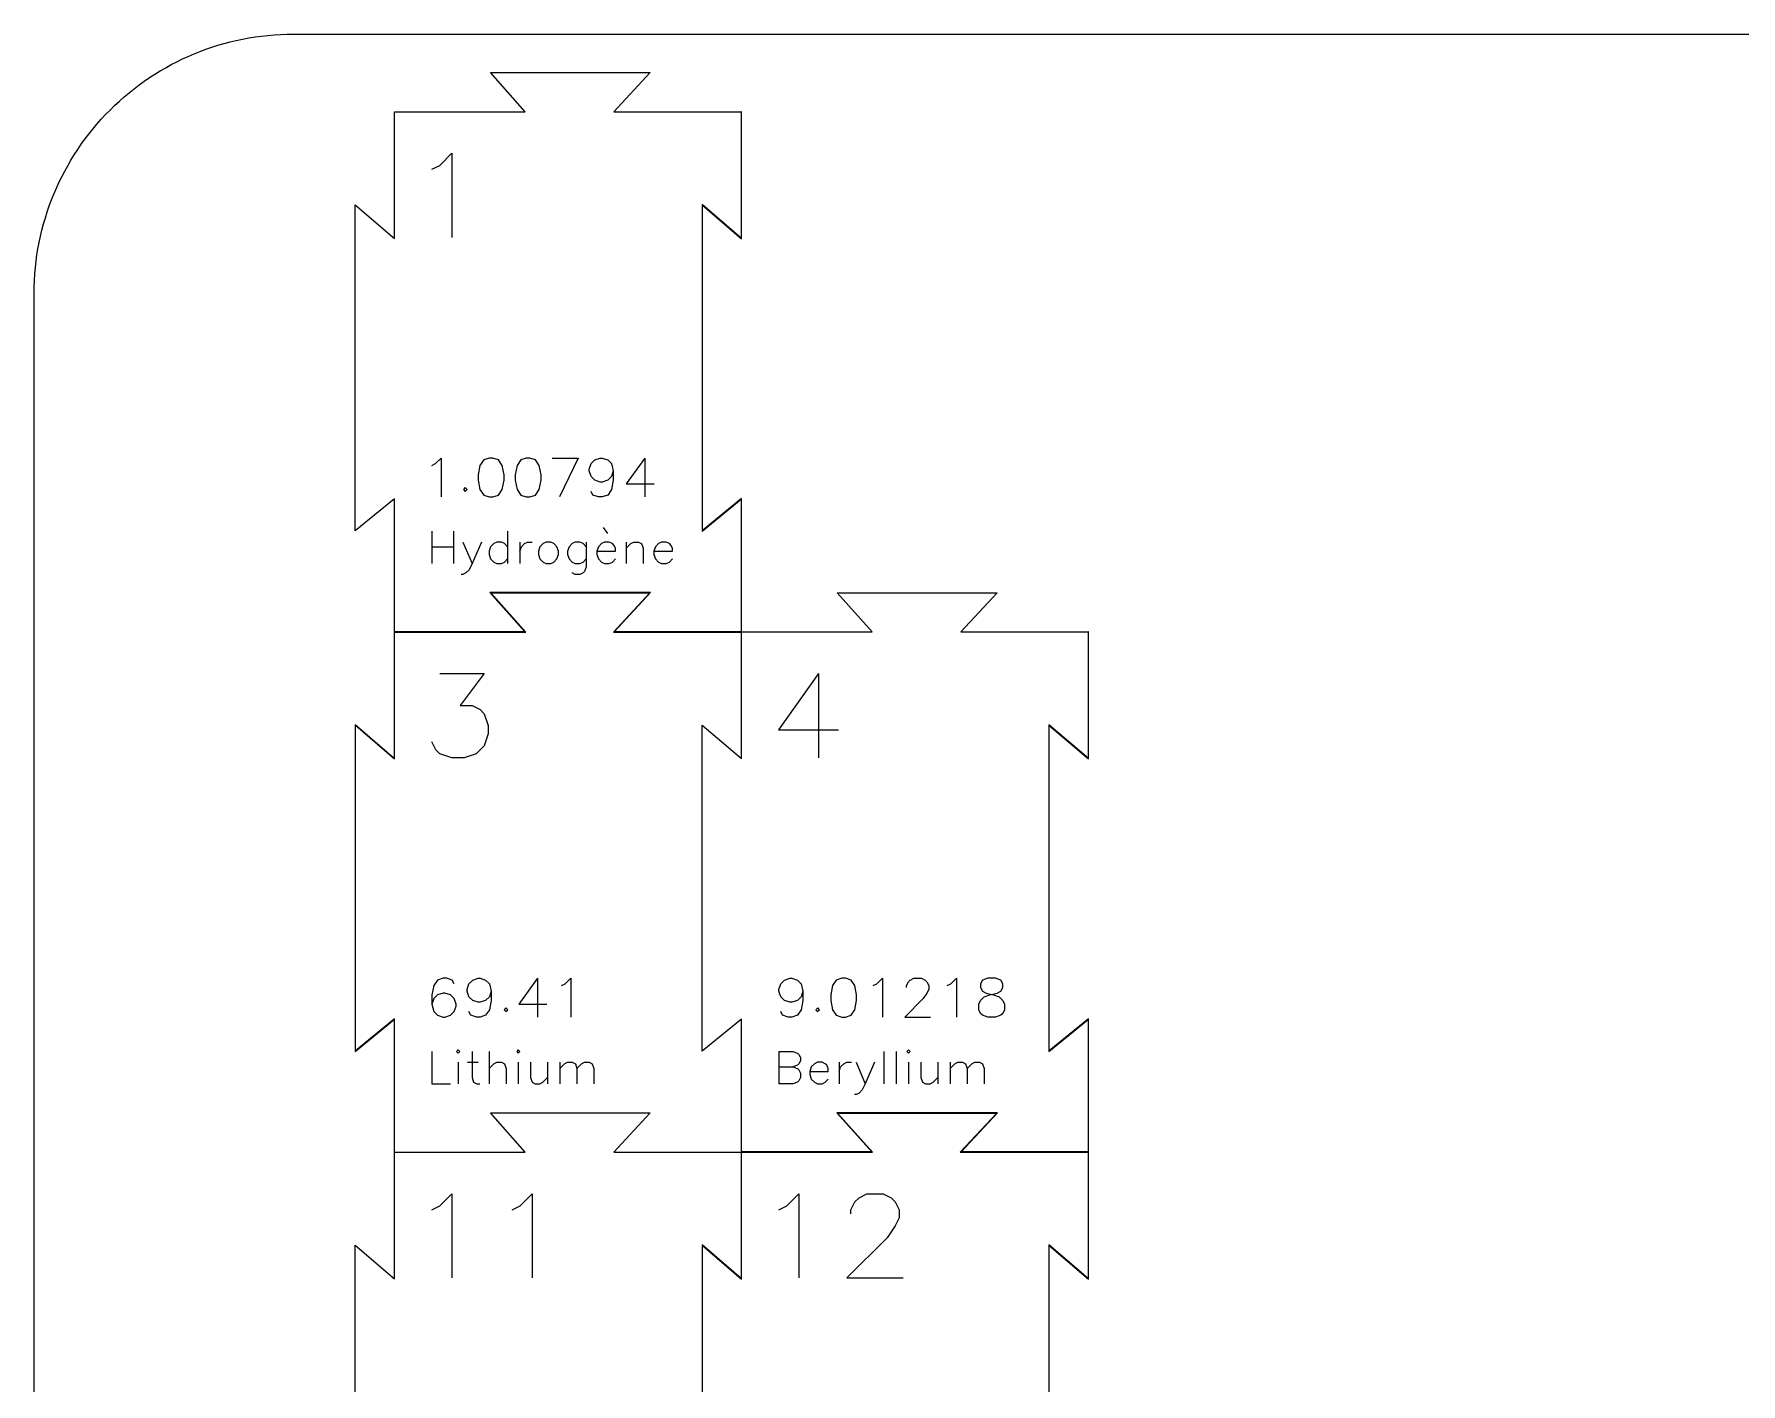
# Model space of a CAD drawing. Extents: x 0 to 297, y 0 to 210.
# Drawn here: x 0.1 to 73.2, y 152.1 to 209.9 of the extents above; entities that cross this region are included whole.
import ezdxf

# ---------------------------------------------------------------- set-up
doc = ezdxf.new("R2010")
doc.units = 0
doc.layers.get('0').update_dxf_attribs({"linetype": 'CONTINUOUS'})

msp = doc.modelspace()

# ---------------------------------------------------------------- linework, layer by layer
at = {"color": 1}
for p, q in [((11.161091, 209.95), (285.83898, 209.95)), ((11.161091, 209.95), (11.161091, 209.95)), ((21.104039, 206.623652), (19.606266, 208.302486)), ((19.606266, 208.302486), (26.460068, 208.302486)), ((26.460068, 208.302486), (24.898165, 206.623652)), ((17.501838, 206.623652), (21.104039, 206.623652)), ((24.898165, 206.623652), (26.693283, 206.623652)), ((30.358311, 206.623652), (30.358311, 203.922598)), ((30.373068, 206.623652), (30.358311, 206.623652)), ((30.373068, 203.922598), (30.373068, 206.623652)), ((15.494, 201.191636), (15.494, 203.922621)), ((30.358311, 203.922598), (30.358311, 201.207608)), ((30.373068, 201.175638), (30.373068, 203.922598)), ((13.815176, 188.646813), (13.815176, 202.63028)), ((13.815176, 202.63028), (15.494, 201.191636)), ((30.358311, 201.207608), (28.679487, 202.646258)), ((28.679487, 202.646258), (28.679487, 188.631107)), ((28.694244, 188.662258), (28.694244, 202.614288)), ((28.694244, 202.614288), (30.373068, 201.175638)), ((0.05, 11.161079), (0.05, 198.838909)), ((15.494, 190.018025), (13.815176, 188.646813)), ((15.494, 187.174668), (15.494, 190.018025)), ((28.679487, 188.631107), (30.358311, 190.003358)), ((30.373068, 190.033688), (28.694244, 188.662258)), ((30.358311, 190.003358), (30.358311, 187.174424)), ((30.373068, 187.174424), (30.373068, 190.033688)), ((30.358311, 187.174424), (30.358311, 184.315979)), ((30.373068, 184.315979), (30.373068, 187.174424)), ((19.589411, 186.002191), (21.087893, 184.323357)), ((26.476851, 186.002191), (19.589411, 186.002191)), ((21.120682, 184.3086), (19.622201, 185.987434)), ((19.622201, 185.987434), (26.442422, 185.987434)), ((26.442422, 185.987434), (24.880821, 184.3086)), ((24.91525, 184.323357), (26.476851, 186.002191)), ((35.976268, 184.316367), (34.478496, 185.9952)), ((34.478496, 185.9952), (41.332297, 185.9952)), ((41.332297, 185.9952), (39.770395, 184.316367)), ((15.489082, 184.316367), (15.489082, 181.615313)), ((15.498918, 184.316367), (15.489082, 184.316367)), ((17.501539, 184.323357), (15.494, 184.323357)), ((15.494, 184.323357), (15.494, 184.3086)), ((15.494, 184.3086), (17.501539, 184.3086)), ((15.498918, 181.615313), (15.498918, 184.316367)), ((21.087893, 184.323357), (17.501539, 184.323357)), ((17.501539, 184.3086), (21.120682, 184.3086)), ((24.880821, 184.3086), (26.693262, 184.3086)), ((26.693262, 184.323357), (24.91525, 184.323357)), ((28.508982, 184.323357), (26.693262, 184.323357)), ((26.693262, 184.3086), (28.508982, 184.3086)), ((30.365688, 184.323357), (28.508982, 184.323357)), ((28.508982, 184.3086), (30.365688, 184.3086)), ((30.358311, 184.315979), (30.373068, 184.315979)), ((30.365688, 184.3086), (30.365688, 184.323357)), ((32.374067, 184.316367), (35.976268, 184.316367)), ((39.770395, 184.316367), (41.565512, 184.316367)), ((45.23054, 184.316367), (45.23054, 181.615313)), ((45.245297, 184.316367), (45.23054, 184.316367)), ((45.245297, 181.615313), (45.245297, 184.316367)), ((15.489082, 181.615313), (15.489082, 178.895404)), ((15.498918, 178.874091), (15.498918, 181.615313)), ((30.366229, 178.884351), (30.366229, 181.615336)), ((45.23054, 181.615313), (45.23054, 178.900323)), ((45.245297, 178.868353), (45.245297, 181.615313)), ((15.489082, 178.895404), (13.810258, 180.333234)), ((13.810258, 180.333234), (13.810258, 166.32956)), ((13.820095, 166.350054), (13.820095, 180.311921)), ((13.820095, 180.311921), (15.498918, 178.874091)), ((28.687406, 166.339527), (28.687406, 180.322995)), ((28.687406, 180.322995), (30.366229, 178.884351)), ((45.23054, 178.900323), (43.551716, 180.338972)), ((43.551716, 180.338972), (43.551716, 166.323822)), ((43.566473, 166.354972), (43.566473, 180.307002)), ((43.566473, 180.307002), (45.245297, 178.868353)), ((13.810258, 166.32956), (15.489082, 167.700171)), ((15.498918, 167.720665), (13.820095, 166.350054)), ((15.489082, 167.700171), (15.489082, 164.867138)), ((15.498918, 164.867138), (15.498918, 167.720665)), ((30.366229, 167.71074), (28.687406, 166.339527)), ((30.366229, 164.867383), (30.366229, 167.71074)), ((43.551716, 166.323822), (45.23054, 167.696073)), ((45.245297, 167.726403), (43.566473, 166.354972)), ((45.23054, 167.696073), (45.23054, 164.867138)), ((45.245297, 164.867138), (45.245297, 167.726403)), ((15.489082, 164.867138), (15.489082, 162.008694)), ((15.498918, 162.008694), (15.498918, 164.867138)), ((45.23054, 164.867138), (45.23054, 162.008694)), ((45.245297, 162.008694), (45.245297, 164.867138)), ((21.104039, 162.009081), (19.606266, 163.687915)), ((19.606266, 163.687915), (26.460068, 163.687915)), ((26.460068, 163.687915), (24.898165, 162.009081)), ((34.461641, 163.694906), (35.960122, 162.016072)), ((41.34908, 163.694906), (34.461641, 163.694906)), ((35.992911, 162.001315), (34.49443, 163.680149)), ((34.49443, 163.680149), (41.314651, 163.680149)), ((41.314651, 163.680149), (39.75305, 162.001315)), ((39.787479, 162.016072), (41.34908, 163.694906)), ((15.489082, 162.008694), (15.498918, 162.008694)), ((17.501838, 162.009081), (21.104039, 162.009081)), ((24.898165, 162.009081), (26.693283, 162.009081)), ((30.358311, 162.009081), (30.358311, 159.308027)), ((30.373068, 162.009081), (30.358311, 162.009081)), ((32.373768, 162.016072), (30.366229, 162.016072)), ((30.366229, 162.016072), (30.366229, 162.001315)), ((30.366229, 162.001315), (32.373768, 162.001315)), ((30.373068, 159.308027), (30.373068, 162.009081)), ((35.960122, 162.016072), (32.373768, 162.016072)), ((32.373768, 162.001315), (35.992911, 162.001315)), ((39.75305, 162.001315), (41.565491, 162.001315)), ((41.565491, 162.016072), (39.787479, 162.016072)), ((43.381211, 162.016072), (41.565491, 162.016072)), ((41.565491, 162.001315), (43.381211, 162.001315)), ((45.237917, 162.016072), (43.381211, 162.016072)), ((43.381211, 162.001315), (45.237917, 162.001315)), ((45.23054, 162.009081), (45.23054, 159.308027)), ((45.245297, 162.009081), (45.23054, 162.009081)), ((45.23054, 162.008694), (45.245297, 162.008694)), ((45.237917, 162.001315), (45.237917, 162.016072)), ((45.245297, 159.308027), (45.245297, 162.009081)), ((15.494, 156.577066), (15.494, 159.30805)), ((30.358311, 159.308027), (30.358311, 156.593038)), ((30.373068, 156.561068), (30.373068, 159.308027)), ((45.23054, 159.308027), (45.23054, 156.593038)), ((45.245297, 156.561068), (45.245297, 159.308027)), ((30.358311, 156.593038), (28.679487, 158.031687)), ((28.679487, 158.031687), (28.679487, 144.016537)), ((45.23054, 156.593038), (43.551716, 158.031687)), ((43.551716, 158.031687), (43.551716, 144.016537)), ((13.815176, 144.032242), (13.815176, 158.015709)), ((13.815176, 158.015709), (15.494, 156.577066)), ((28.694244, 144.047687), (28.694244, 157.999717)), ((28.694244, 157.999717), (30.373068, 156.561068)), ((43.566473, 144.047687), (43.566473, 157.999717)), ((43.566473, 157.999717), (45.245297, 156.561068))]:
    msp.add_line(p, q, dxfattribs=at)
at = {"color": 5}
for p, q in [((17.102875, 204.153667), (17.441158, 204.32281)), ((17.441158, 204.32281), (17.959495, 204.84115)), ((17.959495, 204.84115), (17.959495, 201.229138)), ((17.259015, 191.534123), (17.498248, 191.773357)), ((17.498248, 191.773357), (17.498248, 190.106274)), ((19.323968, 191.692773), (19.162801, 191.456057)), ((19.560682, 191.773357), (19.323968, 191.692773)), ((19.719331, 191.773357), (19.560682, 191.773357)), ((19.958564, 191.692773), (19.719331, 191.773357)), ((20.114694, 191.456057), (19.958564, 191.692773)), ((20.910457, 191.692773), (20.749289, 191.456057)), ((21.147171, 191.773357), (20.910457, 191.692773)), ((21.305819, 191.773357), (21.147171, 191.773357)), ((21.545052, 191.692773), (21.305819, 191.773357)), ((21.701182, 191.456057), (21.545052, 191.692773)), ((22.257712, 191.773357), (23.368254, 191.773357)), ((23.368254, 191.773357), (22.57501, 190.106274)), ((23.922266, 191.534123), (24.083433, 191.692773)), ((24.083433, 191.692773), (24.320147, 191.773357)), ((24.320147, 191.773357), (24.400731, 191.773357)), ((24.400731, 191.773357), (24.637445, 191.692773)), ((24.637445, 191.692773), (24.796094, 191.534123)), ((26.223933, 191.773357), (25.430689, 190.66029)), ((26.223933, 191.773357), (26.223933, 190.106274)), ((17.102885, 191.456057), (17.259015, 191.534123)), ((19.162801, 191.456057), (19.084736, 191.058173)), ((19.084736, 191.058173), (19.084736, 190.821458)), ((20.195278, 191.058173), (20.114694, 191.456057)), ((20.195278, 190.821458), (20.195278, 191.058173)), ((20.749289, 191.456057), (20.671224, 191.058173)), ((20.671224, 191.058173), (20.671224, 190.821458)), ((21.781766, 191.058173), (21.701182, 191.456057)), ((21.781766, 190.821458), (21.781766, 191.058173)), ((23.844201, 191.294889), (23.922266, 191.534123)), ((23.844201, 191.216823), (23.844201, 191.294889)), ((23.922266, 190.977589), (23.844201, 191.216823)), ((24.083433, 190.821458), (23.922266, 190.977589)), ((24.796094, 190.977589), (24.637445, 190.821458)), ((24.796094, 191.534123), (24.874159, 191.216823)), ((24.874159, 191.216823), (24.796094, 190.977589)), ((24.874159, 191.216823), (24.874159, 190.821458)), ((18.528206, 190.504158), (18.450141, 190.423574)), ((18.450141, 190.423574), (18.528206, 190.344249)), ((18.608789, 190.423574), (18.528206, 190.504158)), ((18.528206, 190.344249), (18.608789, 190.423574)), ((19.084736, 190.821458), (19.162801, 190.423574)), ((19.162801, 190.423574), (19.323968, 190.185599)), ((19.958564, 190.185599), (20.114694, 190.423574)), ((20.114694, 190.423574), (20.195278, 190.821458)), ((20.671224, 190.821458), (20.749289, 190.423574)), ((20.749289, 190.423574), (20.910457, 190.185599)), ((21.545052, 190.185599), (21.701182, 190.423574)), ((21.701182, 190.423574), (21.781766, 190.821458)), ((24.00285, 190.185599), (23.922266, 190.344249)), ((24.320147, 190.740874), (24.083433, 190.821458)), ((24.400731, 190.740874), (24.320147, 190.740874)), ((24.637445, 190.821458), (24.400731, 190.740874)), ((24.796094, 190.423574), (24.637445, 190.185599)), ((24.874159, 190.821458), (24.796094, 190.423574)), ((25.430689, 190.66029), (26.621814, 190.66029)), ((19.323968, 190.185599), (19.560682, 190.106274)), ((19.560682, 190.106274), (19.719331, 190.106274)), ((19.719331, 190.106274), (19.958564, 190.185599)), ((20.910457, 190.185599), (21.147171, 190.106274)), ((21.147171, 190.106274), (21.305819, 190.106274)), ((21.305819, 190.106274), (21.545052, 190.185599)), ((24.239564, 190.106274), (24.00285, 190.185599)), ((24.400731, 190.106274), (24.239564, 190.106274)), ((24.637445, 190.185599), (24.400731, 190.106274)), ((24.439299, 188.798085), (24.630265, 188.539964)), ((17.10284, 188.634398), (17.10284, 187.245163)), ((18.03039, 188.634398), (18.03039, 187.245163)), ((18.427012, 188.17062), (18.821536, 187.245163)), ((19.220256, 188.17062), (18.821536, 187.245163)), ((19.749086, 188.105566), (19.61478, 187.971259)), ((19.879195, 188.17062), (19.749086, 188.105566)), ((20.078555, 188.17062), (19.879195, 188.17062)), ((20.210762, 188.105566), (20.078555, 188.17062)), ((20.34297, 187.971259), (20.210762, 188.105566)), ((20.34297, 188.634398), (20.34297, 187.245163)), ((20.869701, 188.17062), (20.869701, 187.245163)), ((20.936854, 187.971259), (21.069061, 188.105566)), ((21.069061, 188.105566), (21.201268, 188.17062)), ((21.201268, 188.17062), (21.39853, 188.17062)), ((21.864404, 188.105566), (21.730098, 187.971259)), ((21.994512, 188.17062), (21.864404, 188.105566)), ((22.193873, 188.17062), (21.994512, 188.17062)), ((22.32608, 188.105566), (22.193873, 188.17062)), ((22.458287, 187.971259), (22.32608, 188.105566)), ((23.119324, 188.105566), (22.985018, 187.971259)), ((23.249433, 188.17062), (23.119324, 188.105566)), ((23.448793, 188.17062), (23.249433, 188.17062)), ((23.581001, 188.105566), (23.448793, 188.17062)), ((23.713208, 187.971259), (23.581001, 188.105566)), ((23.713208, 188.17062), (23.713208, 187.112955)), ((24.374245, 188.105566), (24.239939, 187.971259)), ((24.504354, 188.17062), (24.374245, 188.105566)), ((24.703714, 188.17062), (24.504354, 188.17062)), ((24.835921, 188.105566), (24.703714, 188.17062)), ((24.903074, 188.038412), (24.835921, 188.105566)), ((24.968129, 187.906204), (24.903074, 188.038412)), ((25.429805, 188.17062), (25.429805, 187.245163)), ((25.429805, 187.906204), (25.629165, 188.105566)), ((25.629165, 188.105566), (25.761373, 188.17062)), ((25.761373, 188.17062), (25.958635, 188.17062)), ((25.958635, 188.17062), (26.09294, 188.105566)), ((26.09294, 188.105566), (26.157995, 187.906204)), ((26.819032, 188.105566), (26.684726, 187.971259)), ((26.94914, 188.17062), (26.819032, 188.105566)), ((27.148501, 188.17062), (26.94914, 188.17062)), ((27.280708, 188.105566), (27.148501, 188.17062)), ((27.347861, 188.038412), (27.280708, 188.105566)), ((27.412915, 187.906204), (27.347861, 188.038412)), ((17.10284, 187.971259), (18.03039, 187.971259)), ((19.61478, 187.971259), (19.549726, 187.773996)), ((19.549726, 187.773996), (19.549726, 187.641788)), ((19.549726, 187.641788), (19.61478, 187.443475)), ((19.61478, 187.443475), (19.749086, 187.311267)), ((19.749086, 187.311267), (19.879195, 187.245163)), ((20.078555, 187.245163), (20.210762, 187.311267)), ((20.210762, 187.311267), (20.34297, 187.443475)), ((20.869701, 187.773996), (20.936854, 187.971259)), ((21.730098, 187.971259), (21.665043, 187.773996)), ((21.665043, 187.773996), (21.665043, 187.641788)), ((21.665043, 187.641788), (21.730098, 187.443475)), ((21.730098, 187.443475), (21.864404, 187.311267)), ((21.864404, 187.311267), (21.994512, 187.245163)), ((22.193873, 187.245163), (22.32608, 187.311267)), ((22.32608, 187.311267), (22.458287, 187.443475)), ((22.523342, 187.773996), (22.458287, 187.971259)), ((22.458287, 187.443475), (22.523342, 187.641788)), ((22.523342, 187.641788), (22.523342, 187.773996)), ((22.985018, 187.971259), (22.919964, 187.773996)), ((22.919964, 187.773996), (22.919964, 187.641788)), ((22.919964, 187.641788), (22.985018, 187.443475)), ((22.985018, 187.443475), (23.119324, 187.311267)), ((23.119324, 187.311267), (23.249433, 187.245163)), ((23.448793, 187.245163), (23.581001, 187.311267)), ((23.581001, 187.311267), (23.713208, 187.443475)), ((24.239939, 187.971259), (24.174884, 187.773996)), ((24.174884, 187.773996), (24.968129, 187.773996)), ((24.174884, 187.773996), (24.174884, 187.641788)), ((24.174884, 187.641788), (24.239939, 187.443475)), ((24.239939, 187.443475), (24.374245, 187.311267)), ((24.374245, 187.311267), (24.504354, 187.245163)), ((24.703714, 187.245163), (24.835921, 187.311267)), ((24.835921, 187.311267), (24.968129, 187.443475)), ((24.968129, 187.773996), (24.968129, 187.906204)), ((26.157995, 187.906204), (26.157995, 187.245163)), ((26.684726, 187.971259), (26.619671, 187.773996)), ((26.619671, 187.773996), (27.412915, 187.773996)), ((26.619671, 187.773996), (26.619671, 187.641788)), ((26.619671, 187.641788), (26.684726, 187.443475)), ((26.684726, 187.443475), (26.819032, 187.311267)), ((26.819032, 187.311267), (26.94914, 187.245163)), ((27.148501, 187.245163), (27.280708, 187.311267)), ((27.280708, 187.311267), (27.412915, 187.443475)), ((27.412915, 187.773996), (27.412915, 187.906204)), ((18.427012, 186.783484), (18.359859, 186.783484)), ((18.557121, 186.848539), (18.427012, 186.783484)), ((18.691427, 186.980747), (18.557121, 186.848539)), ((18.821536, 187.245163), (18.691427, 186.980747)), ((19.879195, 187.245163), (20.078555, 187.245163)), ((21.994512, 187.245163), (22.193873, 187.245163)), ((23.249433, 186.783484), (23.119324, 186.848539)), ((23.249433, 187.245163), (23.448793, 187.245163)), ((23.448793, 186.783484), (23.249433, 186.783484)), ((23.581001, 186.848539), (23.448793, 186.783484)), ((23.648154, 186.913593), (23.581001, 186.848539)), ((23.713208, 187.112955), (23.648154, 186.913593)), ((24.504354, 187.245163), (24.703714, 187.245163)), ((26.94914, 187.245163), (27.148501, 187.245163)), ((17.446615, 182.533864), (19.334452, 182.533864)), ((19.334452, 182.533864), (18.308691, 181.158899)), ((33.672234, 182.533864), (31.953538, 180.122219)), ((33.672234, 182.533864), (33.672234, 178.921853)), ((18.308691, 181.158899), (18.821572, 181.158899)), ((18.821572, 181.158899), (19.165311, 180.984301)), ((19.165311, 180.984301), (19.334452, 180.809702)), ((19.334452, 180.809702), (19.50905, 180.296818)), ((19.50905, 180.296818), (19.50905, 179.953077)), ((31.953538, 180.122219), (34.53431, 180.122219)), ((17.272018, 179.265594), (17.102876, 179.609335)), ((17.446615, 179.093723), (17.272018, 179.265594)), ((19.334452, 179.437465), (18.99617, 179.093723)), ((19.50905, 179.953077), (19.334452, 179.437465)), ((17.959496, 178.921853), (17.446615, 179.093723)), ((18.477833, 178.921853), (17.959496, 178.921853)), ((18.99617, 179.093723), (18.477833, 178.921853)), ((17.183468, 169.148772), (17.102885, 168.750888)), ((17.342117, 169.385487), (17.183468, 169.148772)), ((17.581349, 169.466071), (17.342117, 169.385487)), ((17.73748, 169.466071), (17.581349, 169.466071)), ((17.976712, 169.385487), (17.73748, 169.466071)), ((18.054778, 169.226837), (17.976712, 169.385487)), ((18.611308, 168.987603), (18.689373, 169.226837)), ((18.689373, 169.226837), (18.85054, 169.385487)), ((18.85054, 169.385487), (19.087254, 169.466071)), ((19.087254, 169.466071), (19.167838, 169.466071)), ((19.167838, 169.466071), (19.404552, 169.385487)), ((19.404552, 169.385487), (19.563201, 169.226837)), ((19.563201, 169.226837), (19.641266, 168.909538)), ((21.625635, 169.466071), (20.832391, 168.353004)), ((21.625635, 169.466071), (21.625635, 167.798989)), ((22.658112, 169.148772), (22.814242, 169.226837)), ((22.814242, 169.226837), (23.053475, 169.466071)), ((23.053475, 169.466071), (23.053475, 167.798989)), ((31.975114, 168.987603), (32.053179, 169.226837)), ((32.053179, 169.226837), (32.214346, 169.385487)), ((32.214346, 169.385487), (32.45106, 169.466071)), ((32.45106, 169.466071), (32.531644, 169.466071)), ((32.531644, 169.466071), (32.768358, 169.385487)), ((32.768358, 169.385487), (32.927007, 169.226837)), ((32.927007, 169.226837), (33.005072, 168.909538)), ((34.274263, 169.148772), (34.196197, 168.750888)), ((34.43543, 169.385487), (34.274263, 169.148772)), ((34.672144, 169.466071), (34.43543, 169.385487)), ((34.830793, 169.466071), (34.672144, 169.466071)), ((35.070025, 169.385487), (34.830793, 169.466071)), ((35.226156, 169.148772), (35.070025, 169.385487)), ((35.306739, 168.750888), (35.226156, 169.148772)), ((36.021918, 169.148772), (36.178049, 169.226837)), ((36.178049, 169.226837), (36.417281, 169.466071)), ((36.417281, 169.466071), (36.417281, 167.798989)), ((37.447239, 169.148772), (37.527823, 169.304903)), ((37.447239, 169.068187), (37.447239, 169.148772)), ((37.527823, 169.304903), (37.608406, 169.385487)), ((37.608406, 169.385487), (37.764537, 169.466071)), ((37.764537, 169.466071), (38.081835, 169.466071)), ((38.081835, 169.466071), (38.243002, 169.385487)), ((38.243002, 169.385487), (38.321067, 169.304903)), ((38.321067, 169.304903), (38.399132, 169.148772)), ((38.399132, 169.148772), (38.399132, 168.987603)), ((39.194895, 169.148772), (39.351025, 169.226837)), ((39.351025, 169.226837), (39.590258, 169.466071)), ((39.590258, 169.466071), (39.590258, 167.798989)), ((40.700799, 169.385487), (40.620216, 169.226837)), ((40.620216, 169.226837), (40.620216, 169.068187)), ((40.620216, 169.068187), (40.700799, 168.909538)), ((40.937513, 169.466071), (40.700799, 169.385487)), ((41.254811, 169.466071), (40.937513, 169.466071)), ((41.494044, 169.385487), (41.254811, 169.466071)), ((41.572109, 169.226837), (41.494044, 169.385487)), ((41.494044, 168.909538), (41.572109, 169.068187)), ((41.572109, 169.068187), (41.572109, 169.226837)), ((17.102885, 168.750888), (17.102885, 168.353004)), ((17.183468, 168.592238), (17.102885, 168.353004)), ((17.102885, 168.353004), (17.183468, 168.036964)), ((17.342117, 168.750888), (17.183468, 168.592238)), ((17.581349, 168.831472), (17.342117, 168.750888)), ((17.659415, 168.831472), (17.581349, 168.831472)), ((17.898647, 168.750888), (17.659415, 168.831472)), ((18.054778, 168.592238), (17.898647, 168.750888)), ((18.135361, 168.353004), (18.054778, 168.592238)), ((18.054778, 168.036964), (18.135361, 168.274938)), ((18.135361, 168.274938), (18.135361, 168.353004)), ((18.611308, 168.909538), (18.611308, 168.987603)), ((18.689373, 168.670304), (18.611308, 168.909538)), ((18.85054, 168.514172), (18.689373, 168.670304)), ((19.087254, 168.433588), (18.85054, 168.514172)), ((19.167838, 168.433588), (19.087254, 168.433588)), ((19.404552, 168.514172), (19.167838, 168.433588)), ((19.563201, 168.670304), (19.404552, 168.514172)), ((19.641266, 168.909538), (19.563201, 168.670304)), ((19.641266, 168.514172), (19.563201, 168.116288)), ((19.641266, 168.909538), (19.641266, 168.514172)), ((20.832391, 168.353004), (22.023517, 168.353004)), ((31.975114, 168.909538), (31.975114, 168.987603)), ((32.053179, 168.670304), (31.975114, 168.909538)), ((32.214346, 168.514172), (32.053179, 168.670304)), ((32.45106, 168.433588), (32.214346, 168.514172)), ((32.531644, 168.433588), (32.45106, 168.433588)), ((32.768358, 168.514172), (32.531644, 168.433588)), ((32.927007, 168.670304), (32.768358, 168.514172)), ((33.005072, 168.909538), (32.927007, 168.670304)), ((33.005072, 168.514172), (32.927007, 168.116288)), ((33.005072, 168.909538), (33.005072, 168.514172)), ((34.196197, 168.750888), (34.196197, 168.514172)), ((34.196197, 168.514172), (34.274263, 168.116288)), ((35.226156, 168.116288), (35.306739, 168.514172)), ((35.306739, 168.514172), (35.306739, 168.750888)), ((38.162418, 168.592238), (37.369174, 167.798989)), ((38.321067, 168.831472), (38.162418, 168.592238)), ((38.399132, 168.987603), (38.321067, 168.831472)), ((40.542151, 168.353004), (40.620216, 168.514172)), ((40.542151, 168.116288), (40.542151, 168.353004)), ((40.620216, 168.514172), (40.781383, 168.670304)), ((40.700799, 168.909538), (40.859448, 168.831472)), ((40.781383, 168.670304), (41.018097, 168.750888)), ((40.859448, 168.831472), (41.176746, 168.750888)), ((41.018097, 168.750888), (41.335395, 168.831472)), ((41.176746, 168.750888), (41.415978, 168.670304)), ((41.335395, 168.831472), (41.494044, 168.909538)), ((41.415978, 168.670304), (41.572109, 168.514172)), ((41.572109, 168.514172), (41.652692, 168.353004)), ((41.652692, 168.353004), (41.652692, 168.116288)), ((17.183468, 168.036964), (17.342117, 167.878314)), ((17.342117, 167.878314), (17.581349, 167.798989)), ((17.581349, 167.798989), (17.659415, 167.798989)), ((17.659415, 167.798989), (17.898647, 167.878314)), ((17.898647, 167.878314), (18.054778, 168.036964)), ((18.769956, 167.878314), (18.689373, 168.036964)), ((19.006671, 167.798989), (18.769956, 167.878314)), ((19.167838, 167.798989), (19.006671, 167.798989)), ((19.404552, 167.878314), (19.167838, 167.798989)), ((19.563201, 168.116288), (19.404552, 167.878314)), ((20.275861, 168.196873), (20.197796, 168.116288)), ((20.197796, 168.116288), (20.275861, 168.036964)), ((20.356445, 168.116288), (20.275861, 168.196873)), ((20.275861, 168.036964), (20.356445, 168.116288)), ((32.133763, 167.878314), (32.053179, 168.036964)), ((32.370477, 167.798989), (32.133763, 167.878314)), ((32.531644, 167.798989), (32.370477, 167.798989)), ((32.768358, 167.878314), (32.531644, 167.798989)), ((32.927007, 168.116288), (32.768358, 167.878314)), ((33.639667, 168.196873), (33.561602, 168.116288)), ((33.561602, 168.116288), (33.639667, 168.036964)), ((33.720251, 168.116288), (33.639667, 168.196873)), ((33.639667, 168.036964), (33.720251, 168.116288)), ((34.274263, 168.116288), (34.43543, 167.878314)), ((34.43543, 167.878314), (34.672144, 167.798989)), ((34.672144, 167.798989), (34.830793, 167.798989)), ((34.830793, 167.798989), (35.070025, 167.878314)), ((35.070025, 167.878314), (35.226156, 168.116288)), ((37.369174, 167.798989), (38.479716, 167.798989)), ((40.620216, 167.957639), (40.542151, 168.116288)), ((40.700799, 167.878314), (40.620216, 167.957639)), ((40.937513, 167.798989), (40.700799, 167.878314)), ((41.254811, 167.798989), (40.937513, 167.798989)), ((41.494044, 167.878314), (41.254811, 167.798989)), ((41.572109, 167.957639), (41.494044, 167.878314)), ((41.652692, 168.116288), (41.572109, 167.957639)), ((17.10284, 166.327113), (17.10284, 164.937878)), ((18.227652, 166.392168), (18.162598, 166.327113)), ((18.162598, 166.327113), (18.227652, 166.25996)), ((18.294805, 166.327113), (18.227652, 166.392168)), ((18.227652, 166.25996), (18.294805, 166.327113)), ((18.823634, 166.327113), (18.823634, 165.202294)), ((19.549726, 166.327113), (19.549726, 164.937878)), ((20.804646, 166.392168), (20.739592, 166.327113)), ((20.739592, 166.327113), (20.804646, 166.25996)), ((20.871799, 166.327113), (20.804646, 166.392168)), ((20.804646, 166.25996), (20.871799, 166.327113)), ((31.975069, 166.327113), (31.975069, 164.937878)), ((31.975069, 166.327113), (32.571052, 166.327113)), ((32.571052, 166.327113), (32.768313, 166.25996)), ((32.768313, 166.25996), (32.835466, 166.192806)), ((32.835466, 166.192806), (32.902619, 166.062697)), ((36.472218, 166.327113), (36.472218, 164.937878)), ((37.001047, 166.327113), (37.001047, 164.937878)), ((37.529877, 166.392168), (37.464822, 166.327113)), ((37.464822, 166.327113), (37.529877, 166.25996)), ((37.59703, 166.327113), (37.529877, 166.392168)), ((37.529877, 166.25996), (37.59703, 166.327113)), ((18.227652, 165.863335), (18.227652, 164.937878)), ((18.626373, 165.863335), (19.088049, 165.863335)), ((19.549726, 165.598919), (19.749086, 165.79828)), ((19.749086, 165.79828), (19.881293, 165.863335)), ((19.881293, 165.863335), (20.078555, 165.863335)), ((20.078555, 165.863335), (20.212861, 165.79828)), ((20.212861, 165.79828), (20.277915, 165.598919)), ((20.277915, 165.598919), (20.277915, 164.937878)), ((20.804646, 165.863335), (20.804646, 164.937878)), ((21.333476, 165.863335), (21.333476, 165.202294)), ((22.061665, 165.863335), (22.061665, 164.937878)), ((22.588396, 165.863335), (22.588396, 164.937878)), ((22.588396, 165.598919), (22.787757, 165.79828)), ((22.787757, 165.79828), (22.919964, 165.863335)), ((22.919964, 165.863335), (23.117226, 165.863335)), ((23.117226, 165.863335), (23.251532, 165.79828)), ((23.251532, 165.79828), (23.316586, 165.598919)), ((23.316586, 165.598919), (23.515946, 165.79828)), ((23.316586, 165.598919), (23.316586, 164.937878)), ((23.515946, 165.79828), (23.646055, 165.863335)), ((23.646055, 165.863335), (23.845415, 165.863335)), ((23.845415, 165.863335), (23.977623, 165.79828)), ((23.977623, 165.79828), (24.044776, 165.598919)), ((24.044776, 165.598919), (24.044776, 164.937878)), ((31.975069, 165.663973), (32.571052, 165.663973)), ((32.768313, 165.731127), (32.571052, 165.663973)), ((32.571052, 165.663973), (32.768313, 165.598919)), ((32.835466, 165.79828), (32.768313, 165.731127)), ((32.768313, 165.598919), (32.835466, 165.533864)), ((32.902619, 165.92839), (32.835466, 165.79828)), ((32.835466, 165.533864), (32.902619, 165.399557)), ((32.902619, 166.062697), (32.902619, 165.92839)), ((32.902619, 165.399557), (32.902619, 165.202294)), ((33.364296, 165.663973), (33.299241, 165.46671)), ((33.299241, 165.46671), (34.092486, 165.46671)), ((33.299241, 165.46671), (33.299241, 165.334502)), ((33.498602, 165.79828), (33.364296, 165.663973)), ((33.628711, 165.863335), (33.498602, 165.79828)), ((33.828071, 165.863335), (33.628711, 165.863335)), ((33.960278, 165.79828), (33.828071, 165.863335)), ((34.027431, 165.731127), (33.960278, 165.79828)), ((34.092486, 165.598919), (34.027431, 165.731127)), ((34.092486, 165.46671), (34.092486, 165.598919)), ((34.554162, 165.863335), (34.554162, 164.937878)), ((34.554162, 165.46671), (34.621315, 165.663973)), ((34.621315, 165.663973), (34.753522, 165.79828)), ((34.753522, 165.79828), (34.88573, 165.863335)), ((34.88573, 165.863335), (35.082991, 165.863335)), ((35.28445, 165.863335), (35.678974, 164.937878)), ((36.077694, 165.863335), (35.678974, 164.937878)), ((37.529877, 165.863335), (37.529877, 164.937878)), ((38.058706, 165.863335), (38.058706, 165.202294)), ((38.786896, 165.863335), (38.786896, 164.937878)), ((39.313627, 165.863335), (39.313627, 164.937878)), ((39.313627, 165.598919), (39.512987, 165.79828)), ((39.512987, 165.79828), (39.645195, 165.863335)), ((39.645195, 165.863335), (39.842456, 165.863335)), ((39.842456, 165.863335), (39.976762, 165.79828)), ((39.976762, 165.79828), (40.041817, 165.598919)), ((40.041817, 165.598919), (40.241177, 165.79828)), ((40.041817, 165.598919), (40.041817, 164.937878)), ((40.241177, 165.79828), (40.371286, 165.863335)), ((40.371286, 165.863335), (40.570646, 165.863335)), ((40.570646, 165.863335), (40.702853, 165.79828)), ((40.702853, 165.79828), (40.770006, 165.598919)), ((40.770006, 165.598919), (40.770006, 164.937878)), ((17.10284, 164.937878), (17.896084, 164.937878)), ((18.823634, 165.202294), (18.890787, 165.003982)), ((18.890787, 165.003982), (19.020896, 164.937878)), ((19.020896, 164.937878), (19.155202, 164.937878)), ((21.333476, 165.202294), (21.400629, 165.003982)), ((21.400629, 165.003982), (21.532836, 164.937878)), ((21.532836, 164.937878), (21.732196, 164.937878)), ((21.732196, 164.937878), (21.862305, 165.003982)), ((21.862305, 165.003982), (22.061665, 165.202294)), ((32.571052, 164.937878), (31.975069, 164.937878)), ((32.768313, 165.003982), (32.571052, 164.937878)), ((32.835466, 165.070086), (32.768313, 165.003982)), ((32.902619, 165.202294), (32.835466, 165.070086)), ((33.299241, 165.334502), (33.364296, 165.13619)), ((33.364296, 165.13619), (33.498602, 165.003982)), ((33.498602, 165.003982), (33.628711, 164.937878)), ((33.628711, 164.937878), (33.828071, 164.937878)), ((33.828071, 164.937878), (33.960278, 165.003982)), ((33.960278, 165.003982), (34.092486, 165.13619)), ((35.548865, 164.673461), (35.414559, 164.541253)), ((35.678974, 164.937878), (35.548865, 164.673461)), ((38.058706, 165.202294), (38.125859, 165.003982)), ((38.125859, 165.003982), (38.258067, 164.937878)), ((38.258067, 164.937878), (38.457427, 164.937878)), ((38.457427, 164.937878), (38.587536, 165.003982)), ((38.587536, 165.003982), (38.786896, 165.202294)), ((35.28445, 164.476198), (35.217297, 164.476198)), ((35.414559, 164.541253), (35.28445, 164.476198)), ((17.441158, 159.708239), (17.959495, 160.226579)), ((17.959495, 160.226579), (17.959495, 156.614567)), ((20.87855, 159.708239), (21.396886, 160.226579)), ((21.396886, 160.226579), (21.396886, 156.614567)), ((32.313388, 159.708239), (32.831724, 160.226579)), ((32.831724, 160.226579), (32.831724, 156.614567)), ((35.412496, 160.05198), (35.750779, 160.226579)), ((35.750779, 160.226579), (36.438257, 160.226579)), ((36.438257, 160.226579), (36.787452, 160.05198)), ((17.102875, 159.539096), (17.441158, 159.708239)), ((20.540267, 159.539096), (20.87855, 159.708239)), ((31.975105, 159.539096), (32.313388, 159.708239)), ((35.063301, 159.539096), (35.237898, 159.877382)), ((35.063301, 159.364498), (35.063301, 159.539096)), ((35.237898, 159.877382), (35.412496, 160.05198)), ((36.787452, 160.05198), (36.956594, 159.877382)), ((36.956594, 159.877382), (37.125735, 159.539096)), ((37.125735, 159.539096), (37.125735, 159.189899)), ((36.956594, 158.851614), (36.612855, 158.333274)), ((37.125735, 159.189899), (36.956594, 158.851614)), ((36.612855, 158.333274), (34.894159, 156.614567)), ((34.894159, 156.614567), (37.300333, 156.614567))]:
    msp.add_line(p, q, dxfattribs=at)
at = {"color": 1}
for points in [[(3.304363, 206.695637), (5.388097, 208.779371), (8.214247, 209.95), (11.161091, 209.95)], [(0.05, 198.838909), (0.05, 201.785753), (1.220629, 204.611903), (3.304363, 206.695637)], [(15.494, 203.922621), (15.494, 204.828096), (15.494, 205.728577), (15.494, 206.623652)], [(15.494, 206.623652), (16.179685, 206.623652), (16.8478, 206.623652), (17.501838, 206.623652)], [(26.693283, 206.623652), (27.293879, 206.623652), (27.897865, 206.623652), (28.508731, 206.623652)], [(28.508731, 206.623652), (29.119598, 206.623652), (29.737346, 206.623652), (30.365469, 206.623652)], [(15.494, 184.316306), (15.494, 185.271315), (15.494, 186.224242), (15.494, 187.174668)], [(30.366229, 181.615336), (30.366229, 182.520811), (30.366229, 183.421291), (30.366229, 184.316367)], [(30.366229, 184.316367), (31.051914, 184.316367), (31.720029, 184.316367), (32.374067, 184.316367)], [(41.565512, 184.316367), (42.166108, 184.316367), (42.770094, 184.316367), (43.38096, 184.316367)], [(43.38096, 184.316367), (43.991827, 184.316367), (44.609575, 184.316367), (45.237698, 184.316367)], [(30.366229, 162.009021), (30.366229, 162.96403), (30.366229, 163.916957), (30.366229, 164.867383)], [(15.494, 159.30805), (15.494, 160.213525), (15.494, 161.114006), (15.494, 162.009081)], [(15.494, 162.009081), (16.179685, 162.009081), (16.8478, 162.009081), (17.501838, 162.009081)], [(26.693283, 162.009081), (27.293879, 162.009081), (27.897865, 162.009081), (28.508731, 162.009081)], [(28.508731, 162.009081), (29.119598, 162.009081), (29.737346, 162.009081), (30.365469, 162.009081)]]:
    msp.add_open_spline(points, degree=3, dxfattribs=at)

doc.saveas('drawing.dxf')
